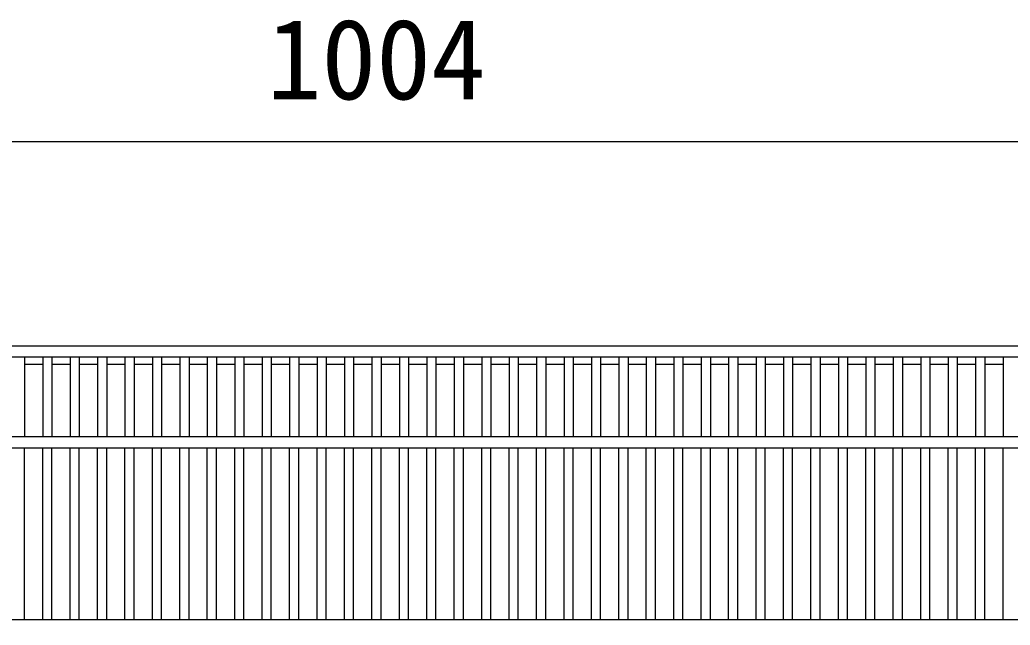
# Model space of a CAD drawing. Units: millimetres, scale not verified. Extents: x -16800 to 16800, y -5940 to 5940.
# Drawn here: x -2897 to -2356, y 1116 to 1446 of the extents above; entities that cross this region are included whole.
import ezdxf
from ezdxf.enums import TextEntityAlignment as Align

# ---------------------------------------------------------------- set-up
doc = ezdxf.new("R2010")
doc.units = ezdxf.units.MM
doc.header["$LTSCALE"] = 20
doc.layers.add('0-0_DIM', color=7, linetype='Continuous', lineweight=25)
doc.layers.add('0-2_HATCH', color=6, linetype='Continuous', lineweight=25)
doc.styles.add('ＭＳ ゴシック', font='')
doc.styles.get('ＭＳ ゴシック').set_extended_font_data('MS Gothic')

msp = doc.modelspace()

# ---------------------------------------------------------------- linework, layer by layer
at = {"layer": '0-0_DIM'}
msp.add_line((-2200.38, 1379.84), (-3204.38, 1379.84), dxfattribs=at)
at = {"layer": '0-2_HATCH'}
for p, q in [((-2204.88, 1262.03), (-3199.88, 1262.03)), ((-2894.88, 1262.03), (-2894.88, 1218.53)), ((-2884.88, 1262.03), (-2884.88, 1218.53)), ((-2879.88, 1262.03), (-2879.88, 1218.53)), ((-2869.88, 1262.03), (-2869.88, 1218.53)), ((-2864.88, 1262.03), (-2864.88, 1218.53)), ((-2854.88, 1262.03), (-2854.88, 1218.53)), ((-2849.88, 1262.03), (-2849.88, 1218.53)), ((-2839.88, 1262.03), (-2839.88, 1218.53)), ((-2834.88, 1262.03), (-2834.88, 1218.53)), ((-2824.88, 1262.03), (-2824.88, 1218.53)), ((-2819.88, 1262.03), (-2819.88, 1218.53)), ((-2809.88, 1262.03), (-2809.88, 1218.53)), ((-2804.88, 1262.03), (-2804.88, 1218.53)), ((-2794.88, 1262.03), (-2794.88, 1218.53)), ((-2789.88, 1262.03), (-2789.88, 1218.53)), ((-2779.88, 1262.03), (-2779.88, 1218.53)), ((-2774.88, 1262.03), (-2774.88, 1218.53)), ((-2764.88, 1262.03), (-2764.88, 1218.53)), ((-2759.88, 1262.03), (-2759.88, 1218.53)), ((-2749.88, 1262.03), (-2749.88, 1218.53)), ((-2744.88, 1262.03), (-2744.88, 1218.53)), ((-2734.88, 1262.03), (-2734.88, 1218.53)), ((-2729.88, 1262.03), (-2729.88, 1218.53)), ((-2719.88, 1262.03), (-2719.88, 1218.53)), ((-2714.88, 1262.03), (-2714.88, 1218.53)), ((-2704.88, 1262.03), (-2704.88, 1218.53)), ((-2699.88, 1262.03), (-2699.88, 1218.53)), ((-2689.88, 1262.03), (-2689.88, 1218.53)), ((-2684.88, 1262.03), (-2684.88, 1218.53)), ((-2674.88, 1262.03), (-2674.88, 1218.53)), ((-2669.88, 1262.03), (-2669.88, 1218.53)), ((-2659.88, 1262.03), (-2659.88, 1218.53)), ((-2654.88, 1262.03), (-2654.88, 1218.53)), ((-2644.88, 1262.03), (-2644.88, 1218.53)), ((-2639.88, 1262.03), (-2639.88, 1218.53)), ((-2629.88, 1262.03), (-2629.88, 1218.53)), ((-2624.88, 1262.03), (-2624.88, 1218.53)), ((-2614.88, 1262.03), (-2614.88, 1218.53)), ((-2609.88, 1262.03), (-2609.88, 1218.53)), ((-2599.88, 1262.03), (-2599.88, 1218.53)), ((-2594.88, 1262.03), (-2594.88, 1218.53)), ((-2584.88, 1262.03), (-2584.88, 1218.53)), ((-2579.88, 1262.03), (-2579.88, 1218.53)), ((-2569.88, 1262.03), (-2569.88, 1218.53)), ((-2564.88, 1262.03), (-2564.88, 1218.53)), ((-2554.88, 1262.03), (-2554.88, 1218.53)), ((-2549.88, 1262.03), (-2549.88, 1218.53)), ((-2539.88, 1262.03), (-2539.88, 1218.53)), ((-2534.88, 1262.03), (-2534.88, 1218.53)), ((-2524.88, 1262.03), (-2524.88, 1218.53)), ((-2519.88, 1262.03), (-2519.88, 1218.53)), ((-2509.88, 1262.03), (-2509.88, 1218.53)), ((-2504.88, 1262.03), (-2504.88, 1218.53)), ((-2494.88, 1262.03), (-2494.88, 1218.53)), ((-2489.88, 1262.03), (-2489.88, 1218.53)), ((-2479.88, 1262.03), (-2479.88, 1218.53)), ((-2474.88, 1262.03), (-2474.88, 1218.53)), ((-2464.88, 1262.03), (-2464.88, 1218.53)), ((-2459.88, 1262.03), (-2459.88, 1218.53)), ((-2449.88, 1262.03), (-2449.88, 1218.53)), ((-2444.88, 1262.03), (-2444.88, 1218.53)), ((-2434.88, 1262.03), (-2434.88, 1218.53)), ((-2429.88, 1262.03), (-2429.88, 1218.53)), ((-2419.88, 1262.03), (-2419.88, 1218.53)), ((-2414.88, 1262.03), (-2414.88, 1218.53)), ((-2404.88, 1262.03), (-2404.88, 1218.53)), ((-2399.88, 1262.03), (-2399.88, 1218.53)), ((-2389.88, 1262.03), (-2389.88, 1218.53)), ((-2384.88, 1262.03), (-2384.88, 1218.53)), ((-2374.88, 1262.03), (-2374.88, 1218.53)), ((-2369.88, 1262.03), (-2369.88, 1218.53)), ((-2359.88, 1262.03), (-2359.88, 1218.53)), ((-2884.88, 1258.03), (-2894.88, 1258.03)), ((-2869.88, 1258.03), (-2879.88, 1258.03)), ((-2854.88, 1258.03), (-2864.88, 1258.03)), ((-2839.88, 1258.03), (-2849.88, 1258.03)), ((-2824.88, 1258.03), (-2834.88, 1258.03)), ((-2809.88, 1258.03), (-2819.88, 1258.03)), ((-2794.88, 1258.03), (-2804.88, 1258.03)), ((-2779.88, 1258.03), (-2789.88, 1258.03)), ((-2764.88, 1258.03), (-2774.88, 1258.03)), ((-2749.88, 1258.03), (-2759.88, 1258.03)), ((-2734.88, 1258.03), (-2744.88, 1258.03)), ((-2719.88, 1258.03), (-2729.88, 1258.03)), ((-2704.88, 1258.03), (-2714.88, 1258.03)), ((-2689.88, 1258.03), (-2699.88, 1258.03)), ((-2674.88, 1258.03), (-2684.88, 1258.03)), ((-2659.88, 1258.03), (-2669.88, 1258.03)), ((-2644.88, 1258.03), (-2654.88, 1258.03)), ((-2629.88, 1258.03), (-2639.88, 1258.03)), ((-2614.88, 1258.03), (-2624.88, 1258.03)), ((-2599.88, 1258.03), (-2609.88, 1258.03)), ((-2584.88, 1258.03), (-2594.88, 1258.03)), ((-2569.88, 1258.03), (-2579.88, 1258.03)), ((-2554.88, 1258.03), (-2564.88, 1258.03)), ((-2539.88, 1258.03), (-2549.88, 1258.03)), ((-2524.88, 1258.03), (-2534.88, 1258.03)), ((-2509.88, 1258.03), (-2519.88, 1258.03)), ((-2494.88, 1258.03), (-2504.88, 1258.03)), ((-2479.88, 1258.03), (-2489.88, 1258.03)), ((-2464.88, 1258.03), (-2474.88, 1258.03)), ((-2449.88, 1258.03), (-2459.88, 1258.03)), ((-2434.88, 1258.03), (-2444.88, 1258.03)), ((-2419.88, 1258.03), (-2429.88, 1258.03)), ((-2404.88, 1258.03), (-2414.88, 1258.03)), ((-2389.88, 1258.03), (-2399.88, 1258.03)), ((-2374.88, 1258.03), (-2384.88, 1258.03)), ((-2359.88, 1258.03), (-2369.88, 1258.03)), ((-2204.88, 1218.53), (-3199.88, 1218.53)), ((-3199.88, 1212.53), (-2204.88, 1212.53)), ((-2894.88, 1118.53), (-2894.88, 1212.53)), ((-2884.88, 1118.53), (-2884.88, 1212.53)), ((-2879.88, 1118.53), (-2879.88, 1212.53)), ((-2869.88, 1118.53), (-2869.88, 1212.53)), ((-2864.88, 1118.53), (-2864.88, 1212.53)), ((-2854.88, 1118.53), (-2854.88, 1212.53)), ((-2849.88, 1118.53), (-2849.88, 1212.53)), ((-2839.88, 1118.53), (-2839.88, 1212.53)), ((-2834.88, 1118.53), (-2834.88, 1212.53)), ((-2824.88, 1118.53), (-2824.88, 1212.53)), ((-2819.88, 1118.53), (-2819.88, 1212.53)), ((-2809.88, 1118.53), (-2809.88, 1212.53)), ((-2804.88, 1118.53), (-2804.88, 1212.53)), ((-2794.88, 1118.53), (-2794.88, 1212.53)), ((-2789.88, 1118.53), (-2789.88, 1212.53)), ((-2779.88, 1118.53), (-2779.88, 1212.53)), ((-2774.88, 1118.53), (-2774.88, 1212.53)), ((-2764.88, 1118.53), (-2764.88, 1212.53)), ((-2759.88, 1118.53), (-2759.88, 1212.53)), ((-2749.88, 1118.53), (-2749.88, 1212.53)), ((-2744.88, 1118.53), (-2744.88, 1212.53)), ((-2734.88, 1118.53), (-2734.88, 1212.53)), ((-2729.88, 1118.53), (-2729.88, 1212.53)), ((-2719.88, 1118.53), (-2719.88, 1212.53)), ((-2714.88, 1118.53), (-2714.88, 1212.53)), ((-2704.88, 1118.53), (-2704.88, 1212.53)), ((-2699.88, 1118.53), (-2699.88, 1212.53)), ((-2689.88, 1118.53), (-2689.88, 1212.53)), ((-2684.88, 1118.53), (-2684.88, 1212.53)), ((-2674.88, 1118.53), (-2674.88, 1212.53)), ((-2669.88, 1118.53), (-2669.88, 1212.53)), ((-2659.88, 1118.53), (-2659.88, 1212.53)), ((-2654.88, 1118.53), (-2654.88, 1212.53)), ((-2644.88, 1118.53), (-2644.88, 1212.53)), ((-2639.88, 1118.53), (-2639.88, 1212.53)), ((-2629.88, 1118.53), (-2629.88, 1212.53)), ((-2624.88, 1118.53), (-2624.88, 1212.53)), ((-2614.88, 1118.53), (-2614.88, 1212.53)), ((-2609.88, 1118.53), (-2609.88, 1212.53)), ((-2599.88, 1118.53), (-2599.88, 1212.53)), ((-2594.88, 1118.53), (-2594.88, 1212.53)), ((-2584.88, 1118.53), (-2584.88, 1212.53)), ((-2579.88, 1118.53), (-2579.88, 1212.53)), ((-2569.88, 1118.53), (-2569.88, 1212.53)), ((-2564.88, 1118.53), (-2564.88, 1212.53)), ((-2554.88, 1118.53), (-2554.88, 1212.53)), ((-2549.88, 1118.53), (-2549.88, 1212.53)), ((-2539.88, 1118.53), (-2539.88, 1212.53)), ((-2534.88, 1118.53), (-2534.88, 1212.53)), ((-2524.88, 1118.53), (-2524.88, 1212.53)), ((-2519.88, 1118.53), (-2519.88, 1212.53)), ((-2509.88, 1118.53), (-2509.88, 1212.53)), ((-2504.88, 1118.53), (-2504.88, 1212.53)), ((-2494.88, 1118.53), (-2494.88, 1212.53)), ((-2489.88, 1118.53), (-2489.88, 1212.53)), ((-2479.88, 1118.53), (-2479.88, 1212.53)), ((-2474.88, 1118.53), (-2474.88, 1212.53)), ((-2464.88, 1118.53), (-2464.88, 1212.53)), ((-2459.88, 1118.53), (-2459.88, 1212.53)), ((-2449.88, 1118.53), (-2449.88, 1212.53)), ((-2444.88, 1118.53), (-2444.88, 1212.53)), ((-2434.88, 1118.53), (-2434.88, 1212.53)), ((-2429.88, 1118.53), (-2429.88, 1212.53)), ((-2419.88, 1118.53), (-2419.88, 1212.53)), ((-2414.88, 1118.53), (-2414.88, 1212.53)), ((-2404.88, 1118.53), (-2404.88, 1212.53)), ((-2399.88, 1118.53), (-2399.88, 1212.53)), ((-2389.88, 1118.53), (-2389.88, 1212.53)), ((-2384.88, 1118.53), (-2384.88, 1212.53)), ((-2374.88, 1118.53), (-2374.88, 1212.53)), ((-2369.88, 1118.53), (-2369.88, 1212.53)), ((-2359.88, 1118.53), (-2359.88, 1212.53)), ((-2204.88, 1118.53), (-3199.88, 1118.53))]:
    msp.add_line(p, q, dxfattribs=at)
msp.add_lwpolyline([(-2200.38, 1268.03), (-3204.38, 1268.03), (-3204.38, 763.03), (-2200.38, 763.03)], dxfattribs=at)

# ---------------------------------------------------------------- texts
at = {"layer": '0-0_DIM', "style": 'ＭＳ ゴシック'}
msp.add_text('1004', height=43.99, dxfattribs=at).set_placement((-2762.38, 1389.84), align=Align.BOTTOM_LEFT)

doc.saveas('drawing.dxf')
